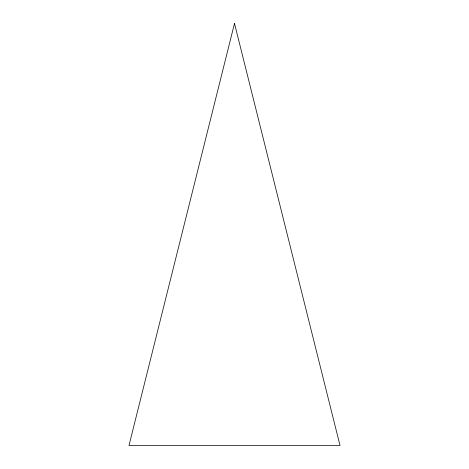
<?xml version="1.0" encoding="UTF-8"?>
<svg xmlns="http://www.w3.org/2000/svg" width="469" height="469" viewBox="0 0 469 469"><rect width="100%" height="100%" fill="white"/><g stroke="black" fill="none" stroke-linecap="round" stroke-linejoin="round"><path stroke-width="0.7" d="M234.5 23.45L128.975 445.55L340.025 445.55L234.5 23.45"/></g></svg>
